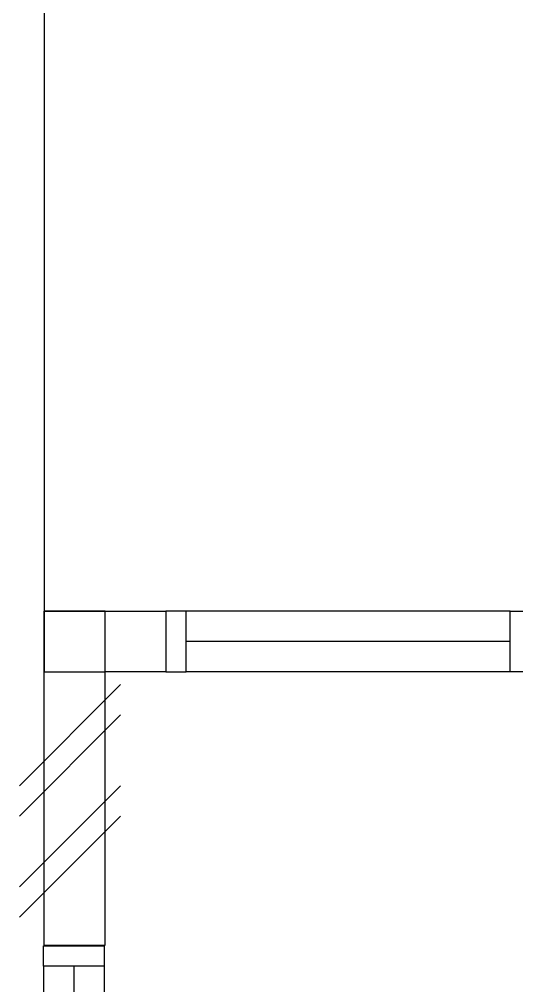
# Model space of a CAD drawing. Header units: millimetres. Extents: x 982 to 80582, y 687 to 58800.
# Drawn here: x 21155 to 22383, y 22633 to 25021 of the extents above; entities that cross this region are included whole.
import ezdxf

# ---------------------------------------------------------------- set-up
doc = ezdxf.new("R2010")
doc.units = ezdxf.units.MM
for name, color, linetype in [('A-COLUMN', 3, 'Continuous'), ('A-DROP', 8, 'Continuous'), ('A-WALL', 1, 'Continuous'), ('A-WIN', 9, 'Continuous'), ('A-WLH', 7, 'Continuous')]:
    doc.layers.add(name, color=color, linetype=linetype)

# ---------------------------------------------------------------- blocks, each defined once
blk = doc.blocks.new('A$C49831240')
at = {"layer": 'A-WLH', "color": 8}
for p, q in [((250, 575), (0, 325)), ((250, 500), (0, 250)), ((250, 325), (0, 75)), ((250, 250), (0, 0))]:
    blk.add_line(p, q, dxfattribs=at)
blk = doc.blocks.new('A$C04C40081')
at = {"layer": 'A-WIN', "color": 8}
for p, q in [((850, 150), (50, 150)), ((850, 75), (50, 75)), ((850, 0), (50, 0))]:
    blk.add_line(p, q, dxfattribs=at)
at = {"layer": 'A-WIN', "color": 8, "linetype": 'Continuous'}
for points in [[(50, 150), (0, 150), (0, 0), (50, 0)], [(850, 150), (900, 150), (900, 0), (850, 0)]]:
    blk.add_lwpolyline(points, close=True, dxfattribs=at)

msp = doc.modelspace()

# ---------------------------------------------------------------- linework, layer by layer
at = {"layer": 'A-COLUMN', "color": 8}
msp.add_lwpolyline([(21367.1, 23558.1), (21217.1, 23558.1), (21217.1, 23408.1), (21367.1, 23408.1)], close=True, dxfattribs=at)
at = {"layer": 'A-DROP', "color": 8}
msp.add_line((21217.1, 25133.1), (21217.1, 23558.1), dxfattribs=at)
at = {"layer": 'A-WALL', "color": 8}
for p, q in [((21217.1, 23558.1), (21517.1, 23558.1)), ((21217.1, 22733.1), (21217.1, 23558.1)), ((21517.1, 23558.1), (21517.1, 23408.1)), ((21517.1, 23408.1), (21367.1, 23408.1)), ((21367.1, 22733.1), (21367.1, 23408.1)), ((21217.1, 22733.1), (21367.1, 22733.1))]:
    msp.add_line(p, q, dxfattribs=at)

# ---------------------------------------------------------------- block references
at = {"layer": 'A-WIN', "color": 8}
msp.add_blockref('A$C04C40081', (21517.4, 23408.3), dxfattribs=at)
at = {"layer": 'A-WIN', "color": 8, "rotation": 90}
msp.add_blockref('A$C04C40081', (21365, 21831.3), dxfattribs=at)
at = {"layer": 'A-WLH', "color": 8}
msp.add_blockref('A$C49831240', (21155.5, 22801.9), dxfattribs=at)

doc.saveas('drawing.dxf')
